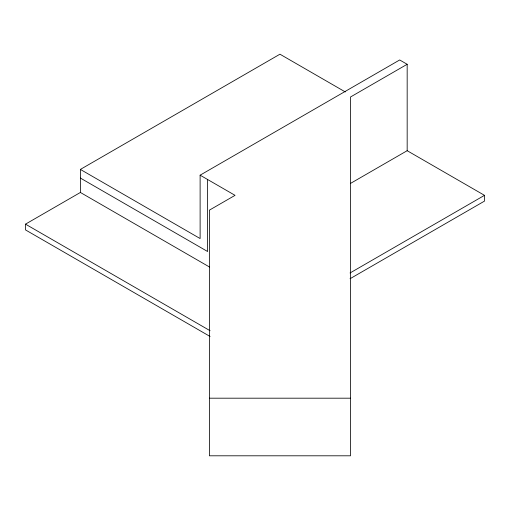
<?xml version="1.0" encoding="UTF-8"?>
<svg xmlns="http://www.w3.org/2000/svg" width="510" height="510" viewBox="0 0 510 510"><rect width="100%" height="100%" fill="white"/><g stroke="black" fill="none" stroke-linecap="round" stroke-linejoin="round"><path stroke-width="0.76" d="M209.61 267.074L80.382 192.461L80.382 169.422L279.945 54.2L345.321 91.947M210.082 336.479L25.5 229.908L25.5 224.151L80.382 192.461M80.382 169.422L200.118 238.552L200.118 175.179L399.687 59.963L407.171 64.285L407.171 150.699L484.5 195.343L484.5 201.106L350.038 278.734M407.171 64.285L350.504 96.996L350.504 455.8L209.387 455.8L209.387 210.152L235.046 195.343L200.118 175.179M350.504 183.415L407.171 150.699M350.038 272.977L484.5 195.343M209.387 398.189L350.504 398.189M80.382 178.06L207.602 251.513L207.602 179.501M25.5 224.151L210.082 330.716"/></g></svg>
